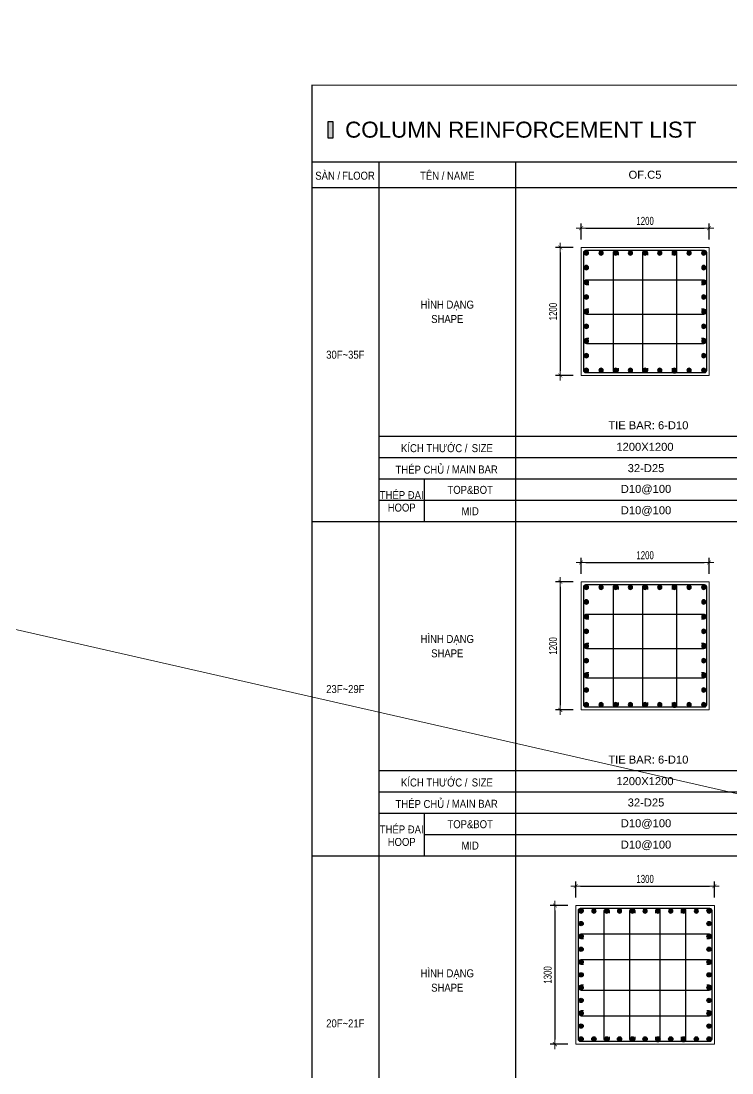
# Model space of a CAD drawing. Header units: millimetres. Extents: x 49323 to 380960, y -6102 to 181761.
# Drawn here: x 327740 to 334406, y 93668 to 103525 of the extents above; entities that cross this region are included whole.
import ezdxf
from ezdxf.enums import TextEntityAlignment as Align

# ---------------------------------------------------------------- set-up
doc = ezdxf.new("R2010")
doc.units = ezdxf.units.MM
doc.linetypes.add('CENTER2', pattern=[1.125, 0.75, -0.125, 0.125, -0.125])
doc.layers.get('Defpoints').update_dxf_attribs({"color": 151, "lineweight": 9})
for name, color, linetype in [('2', 2, 'Continuous'), ('A-ANNO-LEAD', 4, 'Continuous'), ('CEN', 1, 'CENTER2'), ('STL', 3, 'Continuous'), ('TIT1', 3, 'Continuous'), ('TXT', 3, 'Continuous')]:
    doc.layers.add(name, color=color, linetype=linetype)
for name, color, linetype, lineweight in [('NDC_S_CONTINUOUS', 3, 'Continuous', 20), ('NDC_S_DIM', 1, 'Continuous', 15), ('NDC_S_VN TEXT', 7, 'Continuous', 20)]:
    doc.layers.add(name, color=color, linetype=linetype, lineweight=lineweight)
doc.styles.add('ARIAL', font='arial.ttf', dxfattribs={"width": 0.8})
doc.styles.add('NDC_ARIAL', font='arial.ttf', dxfattribs={"width": 0.85})
doc.styles.add('NDC_DIM', font='', dxfattribs={"width": 0.75})
doc.styles.get('NDC_DIM').set_extended_font_data('Dotum')
doc.dimstyles.new('NDC_dim_30', dxfattribs={"dimscale": 30, "dimtxt": 2.5, "dimasz": 1.5, "dimexe": 1.5, "dimexo": 2.5, "dimgap": 1, "dimtad": 1, "dimdec": 0, "dimzin": 0, "dimdsep": 46, "dimtxsty": 'NDC_DIM', "dimblk": 'DIMMARK', "dimcen": 0.09, "dimdle": 1.2, "dimclrd": 1, "dimclre": 1, "dimclrt": 3, "dimadec": 0, "dimazin": 0, "dimtfac": 1, "dimtdec": 0, "dimtix": 1, "dimtofl": 0, "dimtmove": 0, "dimatfit": 3, "dimfxl": 8, "dimfxlon": 1, "dimtolj": 1, "dimtzin": 0, "dimarcsym": 0})

# ---------------------------------------------------------------- blocks, each defined once
blk = doc.blocks.new('DIMMARK')
at = {"layer": 'NDC_S_DIM', "color": 1}
blk.add_line((-1.5, 0), (1, 0), dxfattribs=at)
at = {"layer": 'NDC_S_DIM', "color": 2, "const_width": 0.1}
blk.add_lwpolyline([(-0.42, -0.42), (0.42, 0.42)], dxfattribs=at)
blk = doc.blocks.new('*D1119')
at = {"layer": 'Defpoints', "color": 0, "ltscale": 40, "transparency": 16777216}
for p in [(334241.3, 95418.5), (332941.3, 95236.9), (334241.3, 95236.9)]:
    blk.add_point(p, dxfattribs=at)
at = {"layer": 'NDC_S_DIM', "color": 1, "lineweight": -2, "ltscale": 40, "transparency": 16777216}
for p, q in [((332941.3, 95311.9), (332941.3, 95463.5)), ((332986.3, 95418.5), (334196.3, 95418.5)), ((334241.3, 95311.9), (334241.3, 95463.5))]:
    blk.add_line(p, q, dxfattribs=at)
at = {"layer": 'NDC_S_DIM', "color": 1, "lineweight": -2, "ltscale": 40, "transparency": 16777216, "xscale": 45, "yscale": 45, "zscale": 45, "rotation": 180}
blk.add_blockref('DIMMARK', (332941.3, 95418.5), dxfattribs=at)
at = {"layer": 'NDC_S_DIM', "color": 1, "lineweight": -2, "ltscale": 40, "transparency": 16777216, "xscale": 45, "yscale": 45, "zscale": 45}
blk.add_blockref('DIMMARK', (334241.3, 95418.5), dxfattribs=at)
at = {"layer": 'NDC_S_DIM', "color": 3, "ltscale": 40, "transparency": 16777216, "insert": (333591.3, 95486), "char_height": 75, "attachment_point": 5, "style": 'NDC_DIM'}
blk.add_mtext('\\A1;1300', dxfattribs=at)
blk = doc.blocks.new('*D1120')
at = {"layer": 'Defpoints', "color": 0, "ltscale": 40, "transparency": 16777216}
for p in [(332941.3, 95236.9), (332745.9, 93936.9), (332941.3, 93936.9)]:
    blk.add_point(p, dxfattribs=at)
at = {"layer": 'NDC_S_DIM', "color": 1, "lineweight": -2, "ltscale": 40, "transparency": 16777216}
for p, q in [((332866.3, 95236.9), (332700.9, 95236.9)), ((332745.9, 95191.9), (332745.9, 93981.9)), ((332866.3, 93936.9), (332700.9, 93936.9))]:
    blk.add_line(p, q, dxfattribs=at)
at = {"layer": 'NDC_S_DIM', "color": 1, "lineweight": -2, "ltscale": 40, "transparency": 16777216, "xscale": 45, "yscale": 45, "zscale": 45}
for p, rotation in [((332745.9, 95236.9), 90), ((332745.9, 93936.9), 270)]:
    blk.add_blockref('DIMMARK', p, dxfattribs=dict(at, rotation=rotation))
at = {"layer": 'NDC_S_DIM', "color": 3, "ltscale": 40, "transparency": 16777216, "insert": (332678.4, 94586.9), "char_height": 75, "attachment_point": 5, "rotation": 90, "style": 'NDC_DIM'}
blk.add_mtext('\\A1;1300', dxfattribs=at)
blk = doc.blocks.new('8')
at = {"layer": '2'}
blk.add_hatch(color=256, dxfattribs=at).paths.add_polyline_path([(20, 0, 0.386127), (1.9, 19.9), (-1.9, 19.9, 0.386127), (-20, 0, 1)])
blk.add_circle((0, 0), 20, dxfattribs=at)
blk = doc.blocks.new('5')
at = {"layer": 'CEN', "rotation": 180}
blk.add_blockref('8', (0, 0), dxfattribs=at)
blk = doc.blocks.new('*U1093')
at = {"layer": 'STL', "xscale": -1, "rotation": 270}
blk.add_blockref('5', (0, 0), dxfattribs=at)
blk = doc.blocks.new('*U1094')
at = {"layer": 'NDC_S_DIM', "color": 0, "linetype": 'ByBlock', "lineweight": -2, "transparency": 16777216}
for p in [(308919.8, 95186.4), (309039.9, 95186.4), (309159.9, 95186.4), (309280, 95186.4), (309400, 95186.4), (309520.1, 95186.4), (309640.1, 95186.4), (309760.2, 95186.4), (309880.2, 95186.4), (310000.3, 95186.4), (310120.3, 95186.4)]:
    blk.add_blockref('*U1093', p, dxfattribs=at)
blk = doc.blocks.new('*U1095')
at = {"layer": 'STL', "xscale": -1, "rotation": 270}
blk.add_blockref('5', (0, 0), dxfattribs=at)
blk = doc.blocks.new('*U1096')
at = {"layer": 'NDC_S_DIM', "color": 0, "linetype": 'ByBlock', "lineweight": -2, "transparency": 16777216}
for p in [(308919.8, 95186.4), (309039.9, 95186.4), (309159.9, 95186.4), (309280, 95186.4), (309400, 95186.4), (309520.1, 95186.4), (309640.1, 95186.4), (309760.2, 95186.4), (309880.2, 95186.4), (310000.3, 95186.4), (310120.3, 95186.4)]:
    blk.add_blockref('*U1095', p, dxfattribs=at)
blk = doc.blocks.new('*U1097')
at = {"layer": 'STL', "xscale": -1, "rotation": 270}
blk.add_blockref('5', (0, 0), dxfattribs=at)
blk = doc.blocks.new('*U1098')
at = {"layer": 'NDC_S_DIM', "color": 0, "linetype": 'ByBlock', "lineweight": -2, "transparency": 16777216}
for p in [(308919.8, 95186.4), (309039.9, 95186.4), (309159.9, 95186.4), (309280, 95186.4), (309400, 95186.4), (309520.1, 95186.4), (309640.1, 95186.4), (309760.2, 95186.4), (309880.2, 95186.4), (310000.3, 95186.4), (310120.3, 95186.4)]:
    blk.add_blockref('*U1097', p, dxfattribs=at)
blk = doc.blocks.new('*U1099')
at = {"layer": 'STL', "xscale": -1, "rotation": 270}
blk.add_blockref('5', (0, 0), dxfattribs=at)
blk = doc.blocks.new('*U1100')
at = {"layer": 'NDC_S_DIM', "color": 0, "linetype": 'ByBlock', "lineweight": -2, "transparency": 16777216}
for p in [(308919.8, 95186.4), (309039.9, 95186.4), (309159.9, 95186.4), (309280, 95186.4), (309400, 95186.4), (309520.1, 95186.4), (309640.1, 95186.4), (309760.2, 95186.4), (309880.2, 95186.4), (310000.3, 95186.4), (310120.3, 95186.4)]:
    blk.add_blockref('*U1099', p, dxfattribs=at)
blk = doc.blocks.new('*D1117')
at = {"layer": 'Defpoints', "color": 0, "ltscale": 40, "transparency": 16777216}
for p in [(334191.3, 98451.2), (332991.3, 98269.6), (334191.3, 98269.6)]:
    blk.add_point(p, dxfattribs=at)
at = {"layer": 'NDC_S_DIM', "color": 1, "lineweight": -2, "ltscale": 40, "transparency": 16777216}
for p, q in [((332991.3, 98344.6), (332991.3, 98496.2)), ((334191.3, 98344.6), (334191.3, 98496.2)), ((333036.3, 98451.2), (334146.3, 98451.2))]:
    blk.add_line(p, q, dxfattribs=at)
at = {"layer": 'NDC_S_DIM', "color": 1, "lineweight": -2, "ltscale": 40, "transparency": 16777216, "xscale": 45, "yscale": 45, "zscale": 45, "rotation": 180}
blk.add_blockref('DIMMARK', (332991.3, 98451.2), dxfattribs=at)
at = {"layer": 'NDC_S_DIM', "color": 1, "lineweight": -2, "ltscale": 40, "transparency": 16777216, "xscale": 45, "yscale": 45, "zscale": 45}
blk.add_blockref('DIMMARK', (334191.3, 98451.2), dxfattribs=at)
at = {"layer": 'NDC_S_DIM', "color": 3, "ltscale": 40, "transparency": 16777216, "insert": (333591.3, 98518.7), "char_height": 75, "attachment_point": 5, "style": 'NDC_DIM'}
blk.add_mtext('\\A1;1200', dxfattribs=at)
blk = doc.blocks.new('*D1118')
at = {"layer": 'Defpoints', "color": 0, "ltscale": 40, "transparency": 16777216}
for p in [(332991.3, 98269.6), (332795.9, 97069.6), (332991.3, 97069.6)]:
    blk.add_point(p, dxfattribs=at)
at = {"layer": 'NDC_S_DIM', "color": 1, "lineweight": -2, "ltscale": 40, "transparency": 16777216}
for p, q in [((332916.3, 98269.6), (332750.9, 98269.6)), ((332795.9, 98224.6), (332795.9, 97114.6)), ((332916.3, 97069.6), (332750.9, 97069.6))]:
    blk.add_line(p, q, dxfattribs=at)
at = {"layer": 'NDC_S_DIM', "color": 1, "lineweight": -2, "ltscale": 40, "transparency": 16777216, "xscale": 45, "yscale": 45, "zscale": 45}
for p, rotation in [((332795.9, 98269.6), 90), ((332795.9, 97069.6), 270)]:
    blk.add_blockref('DIMMARK', p, dxfattribs=dict(at, rotation=rotation))
at = {"layer": 'NDC_S_DIM', "color": 3, "ltscale": 40, "transparency": 16777216, "insert": (332728.4, 97669.6), "char_height": 75, "attachment_point": 5, "rotation": 90, "style": 'NDC_DIM'}
blk.add_mtext('\\A1;1200', dxfattribs=at)
blk = doc.blocks.new('*U1084')
at = {"layer": 'STL', "xscale": -1, "rotation": 270}
blk.add_blockref('5', (0, 0), dxfattribs=at)
blk = doc.blocks.new('*U1078')
at = {"layer": 'NDC_S_DIM', "color": 0, "linetype": 'ByBlock', "lineweight": -2, "transparency": 16777216}
for p in [(306393.8, 95024.2), (306531.3, 95024.2), (306668.9, 95024.2), (306806.4, 95024.2), (306944, 95024.2), (307081.5, 95024.2), (307219.1, 95024.2), (307356.7, 95024.2), (307494.2, 95024.2)]:
    blk.add_blockref('*U1084', p, dxfattribs=at)
blk = doc.blocks.new('*U1080')
at = {"layer": 'STL', "xscale": -1, "rotation": 270}
blk.add_blockref('5', (0, 0), dxfattribs=at)
blk = doc.blocks.new('*U1079')
at = {"layer": 'NDC_S_DIM', "color": 0, "linetype": 'ByBlock', "lineweight": -2, "transparency": 16777216}
for p in [(306393.8, 95024.2), (306531.3, 95024.2), (306668.9, 95024.2), (306806.4, 95024.2), (306944, 95024.2), (307081.5, 95024.2), (307219.1, 95024.2), (307356.7, 95024.2), (307494.2, 95024.2)]:
    blk.add_blockref('*U1080', p, dxfattribs=at)
blk = doc.blocks.new('*U1082')
at = {"layer": 'STL', "xscale": -1, "rotation": 270}
blk.add_blockref('5', (0, 0), dxfattribs=at)
blk = doc.blocks.new('*U1081')
at = {"layer": 'NDC_S_DIM', "color": 0, "linetype": 'ByBlock', "lineweight": -2, "transparency": 16777216}
for p in [(306393.8, 95024.2), (306531.3, 95024.2), (306668.9, 95024.2), (306806.4, 95024.2), (306944, 95024.2), (307081.5, 95024.2), (307219.1, 95024.2), (307356.7, 95024.2), (307494.2, 95024.2)]:
    blk.add_blockref('*U1082', p, dxfattribs=at)
blk = doc.blocks.new('*U1077')
at = {"layer": 'STL', "xscale": -1, "rotation": 270}
blk.add_blockref('5', (0, 0), dxfattribs=at)
blk = doc.blocks.new('*U1083')
at = {"layer": 'NDC_S_DIM', "color": 0, "linetype": 'ByBlock', "lineweight": -2, "transparency": 16777216}
for p in [(306393.8, 95024.2), (306531.3, 95024.2), (306668.9, 95024.2), (306806.4, 95024.2), (306944, 95024.2), (307081.5, 95024.2), (307219.1, 95024.2), (307356.7, 95024.2), (307494.2, 95024.2)]:
    blk.add_blockref('*U1077', p, dxfattribs=at)
blk = doc.blocks.new('*D1121')
at = {"layer": 'Defpoints', "color": 0, "ltscale": 40, "transparency": 16777216}
for p in [(334191.3, 101583.9), (332991.3, 101402.3), (334191.3, 101402.3)]:
    blk.add_point(p, dxfattribs=at)
at = {"layer": 'NDC_S_DIM', "color": 1, "lineweight": -2, "ltscale": 40, "transparency": 16777216}
for p, q in [((332991.3, 101477.3), (332991.3, 101628.9)), ((334191.3, 101477.3), (334191.3, 101628.9)), ((333036.3, 101583.9), (334146.3, 101583.9))]:
    blk.add_line(p, q, dxfattribs=at)
at = {"layer": 'NDC_S_DIM', "color": 1, "lineweight": -2, "ltscale": 40, "transparency": 16777216, "xscale": 45, "yscale": 45, "zscale": 45, "rotation": 180}
blk.add_blockref('DIMMARK', (332991.3, 101583.9), dxfattribs=at)
at = {"layer": 'NDC_S_DIM', "color": 1, "lineweight": -2, "ltscale": 40, "transparency": 16777216, "xscale": 45, "yscale": 45, "zscale": 45}
blk.add_blockref('DIMMARK', (334191.3, 101583.9), dxfattribs=at)
at = {"layer": 'NDC_S_DIM', "color": 3, "ltscale": 40, "transparency": 16777216, "insert": (333591.3, 101651.4), "char_height": 75, "attachment_point": 5, "style": 'NDC_DIM'}
blk.add_mtext('\\A1;1200', dxfattribs=at)
blk = doc.blocks.new('*D1122')
at = {"layer": 'Defpoints', "color": 0, "ltscale": 40, "transparency": 16777216}
for p in [(332991.3, 101402.3), (332795.9, 100202.3), (332991.3, 100202.3)]:
    blk.add_point(p, dxfattribs=at)
at = {"layer": 'NDC_S_DIM', "color": 1, "lineweight": -2, "ltscale": 40, "transparency": 16777216}
for p, q in [((332916.3, 101402.3), (332750.9, 101402.3)), ((332795.9, 101357.3), (332795.9, 100247.3)), ((332916.3, 100202.3), (332750.9, 100202.3))]:
    blk.add_line(p, q, dxfattribs=at)
at = {"layer": 'NDC_S_DIM', "color": 1, "lineweight": -2, "ltscale": 40, "transparency": 16777216, "xscale": 45, "yscale": 45, "zscale": 45}
for p, rotation in [((332795.9, 101402.3), 90), ((332795.9, 100202.3), 270)]:
    blk.add_blockref('DIMMARK', p, dxfattribs=dict(at, rotation=rotation))
at = {"layer": 'NDC_S_DIM', "color": 3, "ltscale": 40, "transparency": 16777216, "insert": (332728.4, 100802.3), "char_height": 75, "attachment_point": 5, "rotation": 90, "style": 'NDC_DIM'}
blk.add_mtext('\\A1;1200', dxfattribs=at)
blk = doc.blocks.new('*U1092')
at = {"layer": 'STL', "xscale": -1, "rotation": 270}
blk.add_blockref('5', (0, 0), dxfattribs=at)
blk = doc.blocks.new('*U1086')
at = {"layer": 'NDC_S_DIM', "color": 0, "linetype": 'ByBlock', "lineweight": -2, "transparency": 16777216}
for p in [(306393.8, 95024.2), (306531.3, 95024.2), (306668.9, 95024.2), (306806.4, 95024.2), (306944, 95024.2), (307081.5, 95024.2), (307219.1, 95024.2), (307356.7, 95024.2), (307494.2, 95024.2)]:
    blk.add_blockref('*U1092', p, dxfattribs=at)
blk = doc.blocks.new('*U1088')
at = {"layer": 'STL', "xscale": -1, "rotation": 270}
blk.add_blockref('5', (0, 0), dxfattribs=at)
blk = doc.blocks.new('*U1087')
at = {"layer": 'NDC_S_DIM', "color": 0, "linetype": 'ByBlock', "lineweight": -2, "transparency": 16777216}
for p in [(306393.8, 95024.2), (306531.3, 95024.2), (306668.9, 95024.2), (306806.4, 95024.2), (306944, 95024.2), (307081.5, 95024.2), (307219.1, 95024.2), (307356.7, 95024.2), (307494.2, 95024.2)]:
    blk.add_blockref('*U1088', p, dxfattribs=at)
blk = doc.blocks.new('*U1090')
at = {"layer": 'STL', "xscale": -1, "rotation": 270}
blk.add_blockref('5', (0, 0), dxfattribs=at)
blk = doc.blocks.new('*U1089')
at = {"layer": 'NDC_S_DIM', "color": 0, "linetype": 'ByBlock', "lineweight": -2, "transparency": 16777216}
for p in [(306393.8, 95024.2), (306531.3, 95024.2), (306668.9, 95024.2), (306806.4, 95024.2), (306944, 95024.2), (307081.5, 95024.2), (307219.1, 95024.2), (307356.7, 95024.2), (307494.2, 95024.2)]:
    blk.add_blockref('*U1090', p, dxfattribs=at)
blk = doc.blocks.new('*U1085')
at = {"layer": 'STL', "xscale": -1, "rotation": 270}
blk.add_blockref('5', (0, 0), dxfattribs=at)
blk = doc.blocks.new('*U1091')
at = {"layer": 'NDC_S_DIM', "color": 0, "linetype": 'ByBlock', "lineweight": -2, "transparency": 16777216}
for p in [(306393.8, 95024.2), (306531.3, 95024.2), (306668.9, 95024.2), (306806.4, 95024.2), (306944, 95024.2), (307081.5, 95024.2), (307219.1, 95024.2), (307356.7, 95024.2), (307494.2, 95024.2)]:
    blk.add_blockref('*U1085', p, dxfattribs=at)

msp = doc.modelspace()

# ---------------------------------------------------------------- hatches: boundary and pattern name
at = {"layer": 'TXT'}
msp.add_hatch(color=7, dxfattribs=at).paths.add_polyline_path([(330666.4, 102429.5), (330666.4, 102579.5), (330616.4, 102579.5), (330616.4, 102429.5)])

# ---------------------------------------------------------------- linework, layer by layer
at = {"layer": '2', "lineweight": -2, "ltscale": 1000}
for points in [[(334166.3, 101357.3), (334166.3, 100247.3, -0.414214), (334146.3, 100227.3), (333036.3, 100227.3, -0.414214), (333016.3, 100247.3), (333016.3, 101357.3, -0.414214), (333036.3, 101377.3), (334146.3, 101377.3, -0.414214)], [(334166.3, 98224.6), (334166.3, 97114.6, -0.414214), (334146.3, 97094.6), (333036.3, 97094.6, -0.414214), (333016.3, 97114.6), (333016.3, 98224.6, -0.414214), (333036.3, 98244.6), (334146.3, 98244.6, -0.414214)], [(334216.3, 95191.9), (334216.3, 93981.9, -0.414214), (334196.3, 93961.9), (332986.3, 93961.9, -0.414214), (332966.3, 93981.9), (332966.3, 95191.9, -0.414214), (332986.3, 95211.9), (334196.3, 95211.9, -0.414214)]]:
    msp.add_lwpolyline(points, format="xyb", close=True, dxfattribs=at)
at = {"layer": '2'}
for points in [[(333338.7, 100271.9), (333338.7, 100249.8, -1), (333293.7, 100249.8), (333293.7, 101351.8, -1), (333338.7, 101351.8), (333338.7, 101329.6)], [(333613.8, 100271.9), (333613.8, 100249.8, -1), (333568.8, 100249.8), (333568.8, 101351.8, -1), (333613.8, 101351.8), (333613.8, 101329.6)], [(333843.9, 100271.9), (333843.9, 100249.8, 1), (333888.9, 100249.8), (333888.9, 101351.8, 1), (333843.9, 101351.8), (333843.9, 101329.6)], [(333063.2, 101054.2), (333041.1, 101054.2, -1), (333041.1, 101099.2), (334143.1, 101099.2, -1), (334143.1, 101054.2), (334121, 101054.2)], [(333063.2, 100824.1), (333041.1, 100824.1, 1), (333041.1, 100779), (334143.1, 100779, 1), (334143.1, 100824.1), (334121, 100824.1)], [(333063.2, 100548.9), (333041.1, 100548.9, 1), (333041.1, 100503.9), (334143.1, 100503.9, 1), (334143.1, 100548.9), (334121, 100548.9)], [(333338.7, 97139.2), (333338.7, 97117.1, -1), (333293.7, 97117.1), (333293.7, 98219.1, -1), (333338.7, 98219.1), (333338.7, 98196.9)], [(333613.8, 97139.2), (333613.8, 97117.1, -1), (333568.8, 97117.1), (333568.8, 98219.1, -1), (333613.8, 98219.1), (333613.8, 98196.9)], [(333843.9, 97139.2), (333843.9, 97117.1, 1), (333888.9, 97117.1), (333888.9, 98219.1, 1), (333843.9, 98219.1), (333843.9, 98196.9)], [(333063.2, 97921.5), (333041.1, 97921.5, -1), (333041.1, 97966.5), (334143.1, 97966.5, -1), (334143.1, 97921.5), (334121, 97921.5)], [(333063.2, 97691.4), (333041.1, 97691.4, 1), (333041.1, 97646.3), (334143.1, 97646.3, 1), (334143.1, 97691.4), (334121, 97691.4)], [(333063.2, 97416.2), (333041.1, 97416.2, 1), (333041.1, 97371.2), (334143.1, 97371.2, 1), (334143.1, 97416.2), (334121, 97416.2)], [(333253.7, 94006.5), (333253.7, 93984.4, -1), (333208.6, 93984.4), (333208.6, 95186.4, -1), (333253.7, 95186.4), (333253.7, 95164.2)], [(333493.8, 94006.5), (333493.8, 93984.4, -1), (333448.7, 93984.4), (333448.7, 95186.4, -1), (333493.8, 95186.4), (333493.8, 95164.2)], [(333688.8, 94006.5), (333688.8, 93984.4, 1), (333733.8, 93984.4), (333733.8, 95186.4, 1), (333688.8, 95186.4), (333688.8, 95164.2)], [(333928.9, 94006.5), (333928.9, 93984.4, 1), (333973.9, 93984.4), (333973.9, 95186.4, 1), (333928.9, 95186.4), (333928.9, 95164.2)], [(333013.2, 94925.2), (332991.1, 94925.2, -1), (332991.1, 94970.3), (334193.1, 94970.3, -1), (334193.1, 94925.2), (334171, 94925.2)], [(333013.2, 94685.1), (332991.1, 94685.1, -1), (332991.1, 94730.2), (334193.1, 94730.2, -1), (334193.1, 94685.1), (334171, 94685.1)], [(333013.2, 94490.1), (332991.1, 94490.1, 1), (332991.1, 94445.1), (334193.1, 94445.1, 1), (334193.1, 94490.1), (334171, 94490.1)], [(333013.2, 94250), (332991.1, 94250, 1), (332991.1, 94205), (334193.1, 94205, 1), (334193.1, 94250), (334171, 94250)]]:
    msp.add_lwpolyline(points, format="xyb", dxfattribs=at)
at = {"layer": 'A-ANNO-LEAD'}
msp.add_lwpolyline([(330466.4, 86304.5), (351801.4, 86291.4), (351801.4, 102911.4), (330466.4, 102924.5)], close=True, dxfattribs=at)
at = {"layer": 'Defpoints', "ltscale": 40}
msp.add_line((302635, 103524.5), (380959.6, 85704.5), dxfattribs=at)
at = {"layer": 'NDC_S_CONTINUOUS', "ltscale": 70}
for points in [[(334191.3, 101402.3), (334191.3, 100202.3), (332991.3, 100202.3), (332991.3, 101402.3), (334191.3, 101402.3)], [(334191.3, 98269.6), (334191.3, 97069.6), (332991.3, 97069.6), (332991.3, 98269.6), (334191.3, 98269.6)], [(334241.3, 95236.9), (334241.3, 93936.9), (332941.3, 93936.9), (332941.3, 95236.9), (334241.3, 95236.9)]]:
    msp.add_lwpolyline(points, dxfattribs=at)
at = {"layer": 'TIT1', "color": 2}
msp.add_line((330466.4, 102204.5), (351801.4, 102204.5), dxfattribs=at)
at = {"layer": 'TIT1'}
for p, q in [((331094.3, 102204.5), (331094.3, 86304.5)), ((332378.2, 86304.5), (332378.2, 102204.5)), ((330466.4, 101964.5), (351801.4, 101964.5)), ((351801.4, 98831.8), (330466.4, 98831.8)), ((351801.4, 95699.1), (330466.4, 95699.1))]:
    msp.add_line(p, q, dxfattribs=at)
at = {"layer": 'TIT1', "color": 8}
for p, q in [((351801.4, 99631.8), (331094.3, 99631.8)), ((351801.4, 99431.8), (331094.3, 99431.8)), ((351801.4, 99231.8), (331094.3, 99231.8)), ((331523.5, 98831.8), (331523.5, 99231.8)), ((351801.4, 99031.8), (331094.3, 99031.8)), ((351801.4, 96499.1), (331094.3, 96499.1)), ((351801.4, 96299.1), (331094.3, 96299.1)), ((351801.4, 96099.1), (331094.3, 96099.1)), ((331523.5, 95699.1), (331523.5, 96099.1)), ((351801.4, 95899.1), (331523.5, 95899.1))]:
    msp.add_line(p, q, dxfattribs=at)
at = {"layer": 'TXT', "color": 7}
msp.add_lwpolyline([(330666.4, 102429.5), (330666.4, 102579.5), (330616.4, 102579.5), (330616.4, 102429.5)], close=True, dxfattribs=at)
msp.add_lwpolyline([(330666.4, 102429.5), (330666.4, 102579.5), (330616.4, 102579.5), (330616.4, 102429.5)], close=True, dxfattribs=at)

# ---------------------------------------------------------------- block references
at = {"layer": 'NDC_S_DIM'}
for name, p in [('*U1086', (26647.3, 6327.6)), ('*U1087', (26647.3, 5227.1)), ('*U1078', (26647.3, 3194.9)), ('*U1079', (26647.3, 2094.4)), ('*U1094', (24071.2, 0))]:
    msp.add_blockref(name, p, dxfattribs=at)
at = {"layer": 'NDC_S_DIM', "rotation": 90}
for name, p in [('*U1089', (428065.3, -206142.4)), ('*U1091', (429165.8, -206142.4)), ('*U1081', (428065.3, -209275.1)), ('*U1083', (429165.8, -209275.1))]:
    msp.add_blockref(name, p, dxfattribs=at)
at = {"layer": 'NDC_S_DIM', "xscale": -1}
for name, p, rotation in [('*U1098', (237804.7, -214932.5), 270), ('*U1100', (239005.1, -214932.5), 270), ('*U1096', (24071.2, 189173.8), 180)]:
    msp.add_blockref(name, p, dxfattribs=dict(at, rotation=rotation))

# ---------------------------------------------------------------- texts
at = {"layer": 'NDC_S_VN TEXT', "style": 'NDC_ARIAL', "width": 0.85}
for s, p in [('SÀN /', (330615, 102084.5)), ('HÌNH DẠNG', (331736.3, 100868.9)), ('KÍCH THƯỚC /', (331613.9, 99531.8)), ('THÉP CHỦ /', (331503.8, 99331.8)), ('THÉP ĐAI', (331309, 99092.9)), ('HÌNH DẠNG', (331736.3, 97736.2)), ('KÍCH THƯỚC /', (331613.9, 96399.1)), ('THÉP CHỦ /', (331503.8, 96199.1)), ('THÉP ĐAI', (331309, 95960.2)), ('HÌNH DẠNG', (331736.3, 94603.5))]:
    msp.add_text(s, height=75, dxfattribs=at).set_placement(p, align=Align.MIDDLE)
at = {"layer": 'TIT1', "style": 'NDC_ARIAL', "width": 0.85}
for s, p in [('FLOOR', (330903.5, 102075.7)), ('TÊN / NAME', (331736.3, 102084.5)), ('SHAPE', (331736.3, 100732.6)), ('30F~35F', (330780.4, 100398.2)), ('SIZE', (332064.4, 99523)), ('MAIN BAR', (331994.7, 99323)), ('TOP&BOT', (331950.9, 99131.8)), ('HOOP', (331309, 98965.6)), ('MID', (331950.9, 98931.8)), ('SHAPE', (331736.3, 97599.9)), ('23F~29F', (330780.4, 97265.5)), ('SIZE', (332064.4, 96390.3)), ('MAIN BAR', (331994.7, 96190.3)), ('TOP&BOT', (331950.9, 95999.1)), ('HOOP', (331309, 95832.9)), ('MID', (331950.9, 95799.1)), ('SHAPE', (331736.3, 94467.2)), ('20F~21F', (330780.4, 94132.8))]:
    msp.add_text(s, height=75, dxfattribs=at).set_placement(p, align=Align.MIDDLE)
at = {"layer": 'TIT1', "color": 2, "style": 'NDC_ARIAL'}
msp.add_text('OF.C5', height=75, dxfattribs=at).set_placement((333590.3, 102084.5), align=Align.MIDDLE)
at = {"layer": 'TIT1', "style": 'NDC_ARIAL'}
for s, p in [('TIE BAR: 6-D10', (333621.6, 99737.1)), ('1200X1200', (333589.8, 99535.2)), ('32-D25', (333599.8, 99335.2)), ('D10@100', (333599.8, 99135.2)), ('D10@100', (333599.8, 98935.2)), ('TIE BAR: 6-D10', (333621.6, 96604.4)), ('1200X1200', (333589.8, 96402.5)), ('32-D25', (333599.8, 96202.5)), ('D10@100', (333599.8, 96002.5)), ('D10@100', (333599.8, 95802.5))]:
    msp.add_text(s, height=75, dxfattribs=at).set_placement(p, align=Align.MIDDLE)
at = {"layer": 'TXT', "color": 3, "style": 'ARIAL'}
msp.add_text('COLUMN REINFORCEMENT LIST', height=150, dxfattribs=at).set_placement((330778.6, 102431.9))

# ---------------------------------------------------------------- dimensions: what is measured, and where the dimension line sits
at = {"layer": 'NDC_S_DIM', "ltscale": 40}
for base, p1, p2, picture, middle in [((334191.3, 101583.9), (332991.3, 101402.3), (334191.3, 101402.3), '*D1121', (333591.3, 101651.4)), ((334191.3, 98451.2), (332991.3, 98269.6), (334191.3, 98269.6), '*D1117', (333591.3, 98518.7)), ((334241.3, 95418.5), (332941.3, 95236.9), (334241.3, 95236.9), '*D1119', (333591.3, 95486))]:
    dim = msp.add_linear_dim(base=base, p1=p1, p2=p2, dimstyle='NDC_dim_30', dxfattribs=at)
    dim.commit()
    dim.dimension.update_dxf_attribs({"geometry": picture, "text_midpoint": middle})
for base, p1, p2, picture, middle in [((332795.9, 100202.3), (332991.3, 101402.3), (332991.3, 100202.3), '*D1122', (332728.4, 100802.3)), ((332795.9, 97069.6), (332991.3, 98269.6), (332991.3, 97069.6), '*D1118', (332728.4, 97669.6)), ((332745.9, 93936.9), (332941.3, 95236.9), (332941.3, 93936.9), '*D1120', (332678.4, 94586.9))]:
    dim = msp.add_linear_dim(base=base, p1=p1, p2=p2, angle=90, dimstyle='NDC_dim_30', dxfattribs=at)
    dim.commit()
    dim.dimension.update_dxf_attribs({"geometry": picture, "text_midpoint": middle})

doc.saveas('drawing.dxf')
